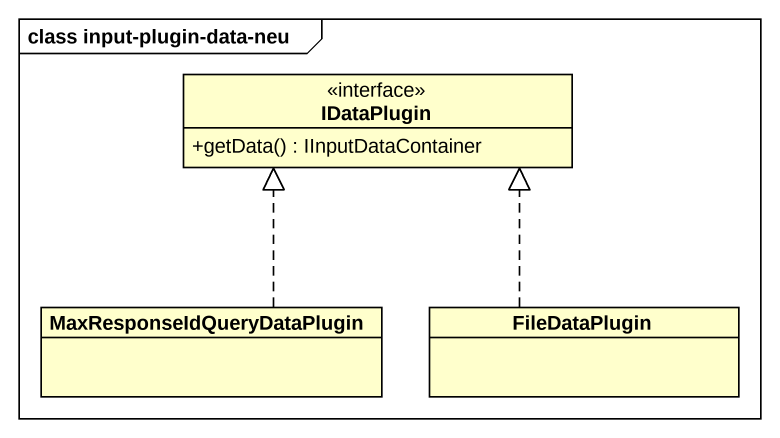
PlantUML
@startuml
mainframe class input-plugin-data-neu
hide circle
hide empty members
skinparam classAttributeIconSize 0
interface IDataPlugin {
  +getData() : IInputDataContainer
}
class MaxResponseIdQueryDataPlugin
class FileDataPlugin
MaxResponseIdQueryDataPlugin .up.|> IDataPlugin
FileDataPlugin .up.|> IDataPlugin
@enduml
